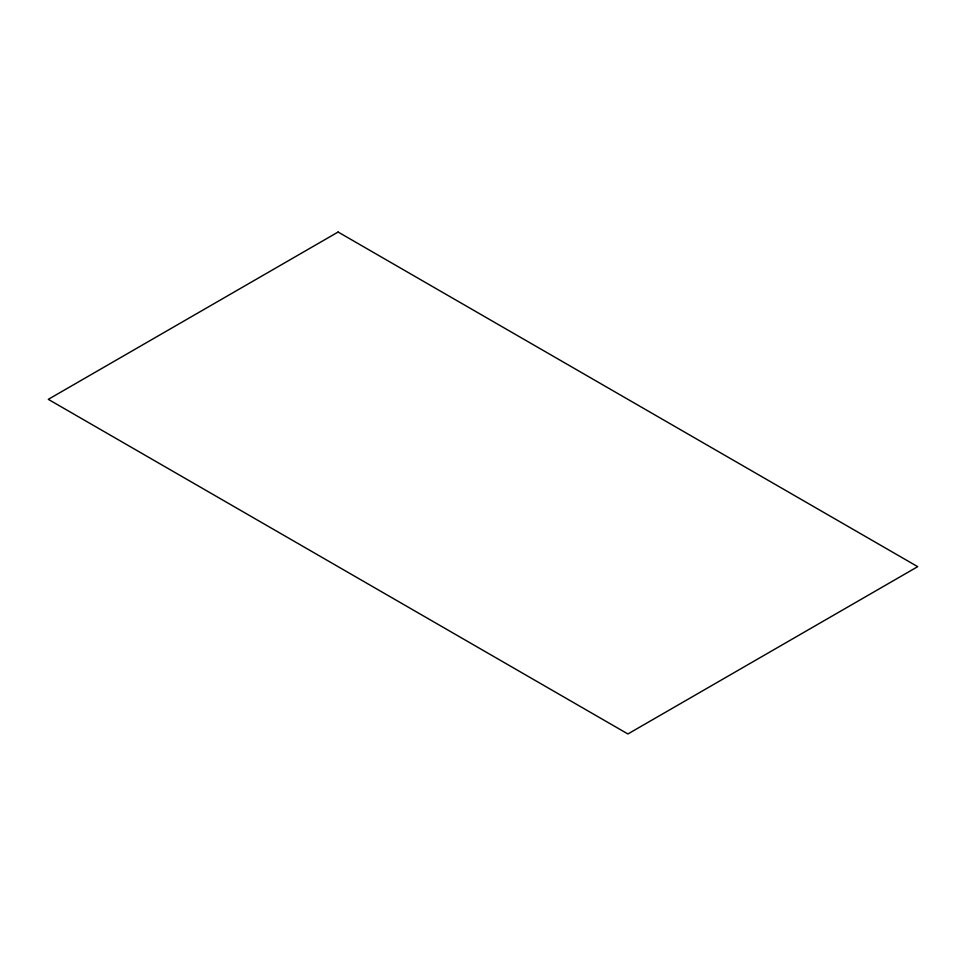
<?xml version="1.0" encoding="UTF-8"?>
<svg xmlns="http://www.w3.org/2000/svg" width="966" height="966" viewBox="0 0 966 966"><rect width="100%" height="100%" fill="white"/><g stroke="black" fill="none" stroke-linecap="round" stroke-linejoin="round"><path stroke-width="1.45" d="M338.1 232.033L48.3 399.344L627.9 733.967L917.7 566.656L338.1 232.033"/></g></svg>
